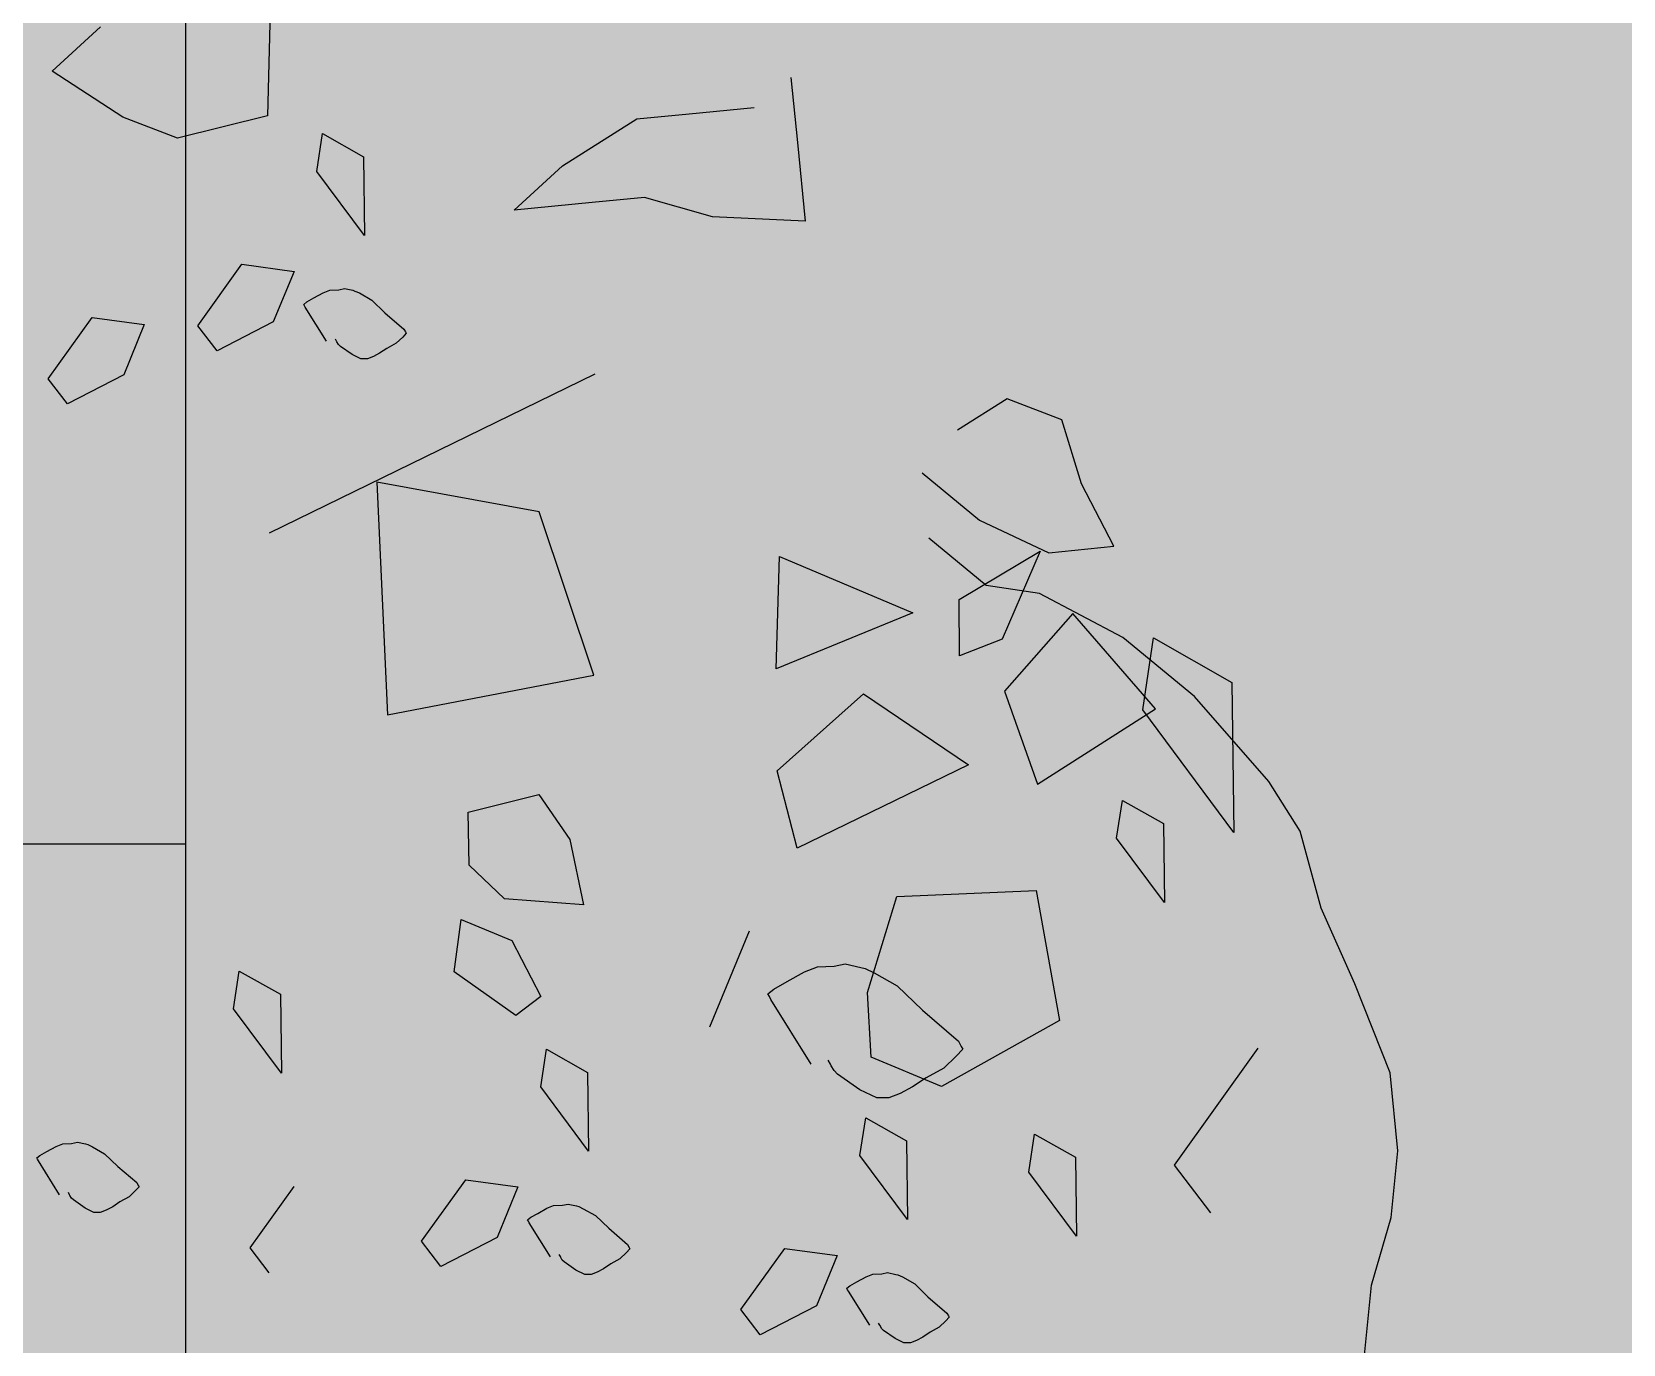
# Model space of a CAD drawing. Header units: metres. Extents: x 71066629 to 71645179, y 84793221 to 85208804.
# Drawn here: x 71320409 to 71323074, y 85036159 to 85038357 of the extents above; entities that cross this region are included whole.
import ezdxf

# ---------------------------------------------------------------- set-up
doc = ezdxf.new("R2010")
doc.units = ezdxf.units.M
doc.header["$LTSCALE"] = 1000
for name, pattern in [('DASH', [0.35, 0.25, -0.1]), ('DASHED', [19.049999999999997, 12.7, -6.35]), ('DASHEDX2', [1.5, 1, -0.5])]:
    doc.linetypes.add(name, pattern=pattern)
for name, color, linetype in [('A_N_DIM_LEAD', 3, 'Continuous'), ('A_SITEP_PLANT', 85, 'Continuous'), ('G-FRIE-FLWL', 6, 'Continuous'), ('G-PLTG', 105, 'Continuous'), ('G-SITE-开放', 1, 'DASHEDX2'), ('G_N_GUIDES', 3, 'DASH')]:
    doc.layers.add(name, color=color, linetype=linetype)

# ---------------------------------------------------------------- blocks, each defined once
blk = doc.blocks.new('A$C237376EB')
at = {"layer": 'G-SITE-开放', "linetype": 'DASHED', "ltscale": 20}
blk.add_lwpolyline([(743.3579448104138, 607.9323969456746), (743.3579448104138, 741.1690490908804)], dxfattribs=at)
blk = doc.blocks.new('A$C1F6C256B')
at = {"layer": 'A_SITEP_PLANT'}
for p, q in [((3676.647117171495, 3840.242052779504), (3683.067508242384, 3882.760826044134)), ((3676.647117171495, 3840.242052779504), (3683.067508242384, 3882.760826044134)), ((3683.067508242384, 3882.760826044134), (3728.858480652038, 3856.531667099189)), ((3683.067508242384, 3882.760826044134), (3728.858480652038, 3856.531667099189)), ((3728.858480652038, 3856.531667099189), (3730.039244128624, 3768.834022047376)), ((3728.858480652038, 3856.531667099189), (3730.039244128624, 3768.834022047376)), ((3730.039244128624, 3768.834022047376), (3676.647117171495, 3840.242052779504)), ((3730.039244128624, 3768.834022047376), (3676.647117171495, 3840.242052779504)), ((3543.735241796763, 3668.06887661462), (3592.800571182161, 3736.655871865572)), ((3543.735241796763, 3668.06887661462), (3592.800571182161, 3736.655871865572)), ((3592.800571182161, 3736.655871865572), (3651.154329591547, 3728.662211127172)), ((3592.800571182161, 3736.655871865572), (3651.154329591547, 3728.662211127172)), ((3651.154329591547, 3728.662211127172), (3627.988911491819, 3672.350451548526)), ((3651.154329591547, 3728.662211127172), (3627.988911491819, 3672.350451548526)), ((3376.791596968193, 3608.877789523598), (3425.877094269672, 3677.26074977449)), ((3376.791596968193, 3608.877789523598), (3425.877094269672, 3677.26074977449)), ((3425.877094269672, 3677.26074977449), (3484.011046650005, 3669.451392635732)), ((3425.877094269672, 3677.26074977449), (3484.011046650005, 3669.451392635732)), ((3484.011046650005, 3669.451392635732), (3460.946235531825, 3613.146024746093)), ((3484.011046650005, 3669.451392635732), (3460.946235531825, 3613.146024746093)), ((3565.220853479754, 3640.044829871826), (3543.735241796763, 3668.06887661462)), ((3565.220853479754, 3640.044829871826), (3543.735241796763, 3668.06887661462)), ((3627.988911491819, 3672.350451548526), (3565.220853479754, 3640.044829871826)), ((3627.988911491819, 3672.350451548526), (3565.220853479754, 3640.044829871826)), ((3398.077570538211, 3580.834010950697), (3376.791596968193, 3608.877789523598)), ((3398.077570538211, 3580.834010950697), (3376.791596968193, 3608.877789523598)), ((3460.946235531825, 3613.146024746093), (3398.077570538211, 3580.834010950697)), ((3460.946235531825, 3613.146024746093), (3398.077570538211, 3580.834010950697)), ((3987.215220239072, 3613.925155365432), (3623.398998117889, 3436.520029517822)), ((3987.215220239072, 3613.925155365432), (3623.398998117889, 3436.520029517822)), ((3924.729818269319, 3460.296242654207), (3743.5882479063, 3493.583384758182)), ((3924.729818269319, 3460.296242654207), (3743.5882479063, 3493.583384758182)), ((3743.5882479063, 3493.583384758182), (3755.430126029765, 3233.538010873453)), ((3743.5882479063, 3493.583384758182), (3755.430126029765, 3233.538010873453)), ((3985.748456006753, 3277.953209433908), (3924.729818269319, 3460.296242654207)), ((3985.748456006753, 3277.953209433908), (3924.729818269319, 3460.296242654207)), ((4393.786846696166, 3362.593673286494), (4484.368612030288, 3416.464465684345)), ((4393.786846696166, 3362.593673286494), (4484.368612030288, 3416.464465684345)), ((4484.368612030288, 3416.464465684345), (4441.980624774646, 3318.190866854013)), ((4484.368612030288, 3416.464465684345), (4441.980624774646, 3318.190866854013)), ((4189.516074828163, 3284.943092494301), (4193.38706245186, 3410.569756531389)), ((4189.516074828163, 3284.943092494301), (4193.38706245186, 3410.569756531389)), ((4193.38706245186, 3410.569756531389), (4341.957863889053, 3347.556710283621)), ((4193.38706245186, 3410.569756531389), (4341.957863889053, 3347.556710283621)), ((4394.154350628436, 3299.503552627197), (4393.786846696166, 3362.593673286494)), ((4394.154350628436, 3299.503552627197), (4393.786846696166, 3362.593673286494)), ((4341.957863889053, 3347.556710283621), (4189.516074828163, 3284.943092494301)), ((4341.957863889053, 3347.556710283621), (4189.516074828163, 3284.943092494301)), ((4520.912377680594, 3346.630781984073), (4444.378758672916, 3260.153777904809)), ((4520.912377680594, 3346.630781984073), (4444.378758672916, 3260.153777904809)), ((4612.953436528507, 3240.398207042541), (4520.912377680594, 3346.630781984073)), ((4612.953436528507, 3240.398207042541), (4520.912377680594, 3346.630781984073)), ((4441.980624774646, 3318.190866854013), (4394.154350628436, 3299.503552627197)), ((4441.980624774646, 3318.190866854013), (4394.154350628436, 3299.503552627197)), ((4598.876522733772, 3239.265046804096), (4610.990370322135, 3319.470434153569)), ((4598.876522733772, 3239.265046804096), (4610.990370322135, 3319.470434153569)), ((4610.990370322135, 3319.470434153569), (4698.362813447602, 3269.910781321436)), ((4610.990370322135, 3319.470434153569), (4698.362813447602, 3269.910781321436)), ((3755.430126029765, 3233.538010873453), (3985.748456006753, 3277.953209433908)), ((3755.430126029765, 3233.538010873453), (3985.748456006753, 3277.953209433908)), ((4698.362813447602, 3269.910781321436), (4700.460344181745, 3102.466999175143)), ((4698.362813447602, 3269.910781321436), (4700.460344181745, 3102.466999175143)), ((4190.627837244596, 3171.339414262038), (4286.856105918356, 3257.130825091153)), ((4190.627837244596, 3171.339414262038), (4286.856105918356, 3257.130825091153)), ((4286.856105918356, 3257.130825091153), (4404.253132207494, 3177.886287040543)), ((4286.856105918356, 3257.130825091153), (4404.253132207494, 3177.886287040543)), ((4444.378758672916, 3260.153777904809), (4481.363748030213, 3156.170065337152)), ((4444.378758672916, 3260.153777904809), (4481.363748030213, 3156.170065337152)), ((4481.363748030213, 3156.170065337152), (4612.953436528507, 3240.398207042541)), ((4481.363748030213, 3156.170065337152), (4612.953436528507, 3240.398207042541)), ((4700.460344181745, 3102.466999175143), (4598.876522733772, 3239.265046804096)), ((4700.460344181745, 3102.466999175143), (4598.876522733772, 3239.265046804096)), ((4213.148129829147, 3084.742117496004), (4190.627837244596, 3171.339414262038)), ((4213.148129829147, 3084.742117496004), (4190.627837244596, 3171.339414262038)), ((4404.253132207494, 3177.886287040543), (4213.148129829147, 3084.742117496004)), ((4404.253132207494, 3177.886287040543), (4213.148129829147, 3084.742117496004)), ((3845.565700256673, 3125.092336851987), (3924.347263596545, 3144.818029069836)), ((3845.565700256673, 3125.092336851987), (3924.347263596545, 3144.818029069836)), ((3924.347263596545, 3144.818029069836), (3959.050420191139, 3094.630894923263)), ((3924.347263596545, 3144.818029069836), (3959.050420191139, 3094.630894923263)), ((4569.670935909089, 3095.900002295792), (4576.211404403148, 3138.228167540045)), ((4569.670935909089, 3095.900002295792), (4576.211404403148, 3138.228167540045)), ((4576.211404403148, 3138.228167540045), (4621.861599512049, 3112.390047460765)), ((4576.211404403148, 3138.228167540045), (4621.861599512049, 3112.390047460765)), ((3846.579396823014, 3065.707108082453), (3845.565700256673, 3125.092336851987)), ((3846.579396823014, 3065.707108082453), (3845.565700256673, 3125.092336851987)), ((4621.861599512049, 3112.390047460765), (4623.082533307897, 3024.29497190789)), ((4621.861599512049, 3112.390047460765), (4623.082533307897, 3024.29497190789)), ((3959.050420191139, 3094.630894923263), (3974.454607019259, 3021.691861616651)), ((3959.050420191139, 3094.630894923263), (3974.454607019259, 3021.691861616651)), ((4623.082533307897, 3024.29497190789), (4569.670935909089, 3095.900002295792)), ((4623.082533307897, 3024.29497190789), (4569.670935909089, 3095.900002295792)), ((3886.186027682154, 3028.345028823678), (3846.579396823014, 3065.707108082453)), ((3886.186027682154, 3028.345028823678), (3846.579396823014, 3065.707108082453)), ((3974.454607019259, 3021.691861616651), (3886.186027682154, 3028.345028823678)), ((3974.454607019259, 3021.691861616651), (3886.186027682154, 3028.345028823678)), ((4291.501143241185, 2923.535918076523), (4324.3830420085, 3030.986659166461)), ((4291.501143241185, 2923.535918076523), (4324.3830420085, 3030.986659166461)), ((4324.3830420085, 3030.986659166461), (4479.925873729109, 3037.660979551729)), ((4324.3830420085, 3030.986659166461), (4479.925873729109, 3037.660979551729)), ((4479.925873729109, 3037.660979551729), (4505.905463575036, 2892.524051345245)), ((4479.925873729109, 3037.660979551729), (4505.905463575036, 2892.524051345245)), ((3830.093732727051, 2946.925571198546), (3837.893972075428, 3005.160749978211)), ((3830.093732727051, 2946.925571198546), (3837.893972075428, 3005.160749978211)), ((3837.893972075428, 3005.160749978211), (3894.326602252608, 2981.805690978916)), ((3837.893972075428, 3005.160749978211), (3894.326602252608, 2981.805690978916)), ((4159.35014241375, 2992.115682566306), (4115.225535127043, 2884.855187680747)), ((4159.35014241375, 2992.115682566306), (4115.225535127043, 2884.855187680747)), ((3894.326602252608, 2981.805690978916), (3926.612405448745, 2919.238149724028)), ((3894.326602252608, 2981.805690978916), (3926.612405448745, 2919.238149724028)), ((3583.690637459222, 2905.577527471469), (3590.050408522773, 2947.685355638299)), ((3583.690637459222, 2905.577527471469), (3590.050408522773, 2947.685355638299)), ((3590.050408522773, 2947.685355638299), (3635.920940547949, 2921.666537336103)), ((3590.050408522773, 2947.685355638299), (3635.920940547949, 2921.666537336103)), ((3898.678089010529, 2897.859980988695), (3830.093732727051, 2946.925571198546)), ((3898.678089010529, 2897.859980988695), (3830.093732727051, 2946.925571198546)), ((3635.920940547949, 2921.666537336103), (3637.022143603303, 2833.758552420244)), ((3635.920940547949, 2921.666537336103), (3637.022143603303, 2833.758552420244)), ((3926.612405448745, 2919.238149724028), (3898.678089010529, 2897.859980988695)), ((3926.612405448745, 2919.238149724028), (3898.678089010529, 2897.859980988695)), ((4295.686594569997, 2851.51279931271), (4291.501143241185, 2923.535918076523)), ((4295.686594569997, 2851.51279931271), (4291.501143241185, 2923.535918076523)), ((3637.022143603303, 2833.758552420244), (3583.690637459222, 2905.577527471469)), ((3637.022143603303, 2833.758552420244), (3583.690637459222, 2905.577527471469)), ((4505.905463575036, 2892.524051345245), (4374.188213990477, 2818.80496811535)), ((4505.905463575036, 2892.524051345245), (4374.188213990477, 2818.80496811535)), ((4634.137737555837, 2731.110004906368), (4727.633258193266, 2861.369960371521)), ((4634.137737555837, 2731.110004906368), (4727.633258193266, 2861.369960371521)), ((3926.576528178179, 2818.269945717911), (3933.035677109554, 2860.387597488385)), ((3926.576528178179, 2818.269945717911), (3933.035677109554, 2860.387597488385)), ((3933.035677109554, 2860.387597488385), (3978.686751936912, 2834.549564113287)), ((3933.035677109554, 2860.387597488385), (3978.686751936912, 2834.549564113287)), ((4374.188213990477, 2818.80496811535), (4295.686594569997, 2851.51279931271)), ((4374.188213990477, 2818.80496811535), (4295.686594569997, 2851.51279931271)), ((3978.686751936912, 2834.549564113287), (3979.888215022511, 2746.651487638825)), ((3978.686751936912, 2834.549564113287), (3979.888215022511, 2746.651487638825)), ((3979.888215022511, 2746.651487638825), (3926.576528178179, 2818.269945717911)), ((3979.888215022511, 2746.651487638825), (3926.576528178179, 2818.269945717911)), ((4282.958327366272, 2741.80557021196), (4289.517734662804, 2783.933132155973)), ((4282.958327366272, 2741.80557021196), (4289.517734662804, 2783.933132155973)), ((4289.517734662804, 2783.933132155973), (4335.168810349598, 2758.095099707338)), ((4289.517734662804, 2783.933132155973), (4335.168810349598, 2758.095099707338)), ((4335.168810349598, 2758.095099707338), (4336.350452953775, 2670.397541211976)), ((4335.168810349598, 2758.095099707338), (4336.350452953775, 2670.397541211976)), ((4471.650302830501, 2723.224915841827), (4478.090513738221, 2765.543171933066)), ((4471.650302830501, 2723.224915841827), (4478.090513738221, 2765.543171933066)), ((4478.090513738221, 2765.543171933066), (4523.84096801799, 2739.714961946622)), ((4478.090513738221, 2765.543171933066), (4523.84096801799, 2739.714961946622)), ((4336.350452953775, 2670.397541211976), (4282.958327366272, 2741.80557021196)), ((4336.350452953775, 2670.397541211976), (4282.958327366272, 2741.80557021196)), ((4523.84096801799, 2739.714961946622), (4524.942171422474, 2651.806975446292)), ((4523.84096801799, 2739.714961946622), (4524.942171422474, 2651.806975446292)), ((4524.942171422474, 2651.806975446292), (4471.650302830501, 2723.224915841827)), ((4524.942171422474, 2651.806975446292), (4471.650302830501, 2723.224915841827)), ((4674.682449771324, 2677.693282839231), (4634.137737555837, 2731.110004906368)), ((4674.682449771324, 2677.693282839231), (4634.137737555837, 2731.110004906368)), ((3602.202776296937, 2638.79613033752), (3651.28792406898, 2707.182606387389)), ((3602.202776296937, 2638.79613033752), (3651.28792406898, 2707.182606387389)), ((3793.663773460954, 2646.096683077049), (3842.849179168465, 2714.493069434888)), ((3793.663773460954, 2646.096683077049), (3842.849179168465, 2714.493069434888)), ((3842.849179168465, 2714.493069434888), (3900.982601816359, 2706.680108423199)), ((3842.849179168465, 2714.493069434888), (3900.982601816359, 2706.680108423199)), ((3900.982601816359, 2706.680108423199), (3877.817183689738, 2650.368348052376)), ((3900.982601816359, 2706.680108423199), (3877.817183689738, 2650.368348052376)), ((3877.817183689738, 2650.368348052376), (3815.068944144878, 2617.862208839535)), ((3877.817183689738, 2650.368348052376), (3815.068944144878, 2617.862208839535)), ((3623.488749007578, 2610.752350462048), (3602.202776296937, 2638.79613033752)), ((3623.488749007578, 2610.752350462048), (3602.202776296937, 2638.79613033752)), ((3815.068944144878, 2617.862208839535), (3793.663773460954, 2646.096683077049)), ((3815.068944144878, 2617.862208839535), (3793.663773460954, 2646.096683077049)), ((4150.246089325694, 2569.652127689886), (4199.331237607985, 2638.03860416956)), ((4150.246089325694, 2569.652127689886), (4199.331237607985, 2638.03860416956)), ((4199.331237607985, 2638.03860416956), (4257.464659235324, 2630.225643090671)), ((4199.331237607985, 2638.03860416956), (4257.464659235324, 2630.225643090671)), ((4257.464659235324, 2630.225643090671), (4234.399500145344, 2573.923791939975)), ((4257.464659235324, 2630.225643090671), (4234.399500145344, 2573.923791939975)), ((4171.532063620863, 2541.608348740992), (4150.246089325694, 2569.652127689886)), ((4171.532063620863, 2541.608348740992), (4150.246089325694, 2569.652127689886)), ((4234.399500145344, 2573.923791939975), (4171.532063620863, 2541.608348740992)), ((4234.399500145344, 2573.923791939975), (4171.532063620863, 2541.608348740992))]:
    blk.add_line(p, q, dxfattribs=at)
for points in [[(3460.002922233602, 4048.138985823287), (3563.438180313387, 4043.592307341867), (3624.621729446342, 4020.301870511816), (3621.619638509932, 3902.245608329831), (3520.970325265836, 3877.527412246389), (3459.872492746508, 3901.028797445033), (3381.170067557367, 3952.129696647287), (3435.164379937574, 4001.576093070325)], [(3460.002922233602, 4048.138985823287), (3563.438180313387, 4043.592307341867), (3624.621729446342, 4020.301870511816), (3621.619638509932, 3902.245608329831), (3520.970325265836, 3877.527412246389), (3459.872492746508, 3901.028797445033), (3381.170067557367, 3952.129696647287), (3435.164379937574, 4001.576093070325)], [(4205.966149303829, 3945.231723447097), (4213.155386128637, 3872.494890274655), (4221.810182084795, 3784.930317861523), (4118.269388429529, 3789.466565301031), (4042.556943440228, 3811.322756460489), (3984.252091471048, 3805.559962431318), (3896.889795375871, 3796.925159302657), (3950.857426837436, 3846.56961884987), (4033.902147556306, 3898.887328882702), (4092.214035240526, 3904.650818311929), (4165.047609308443, 3911.849616895081)], [(4205.966149303829, 3945.231723447097), (4213.155386128637, 3872.494890274655), (4221.810182084795, 3784.930317861523), (4118.269388429529, 3789.466565301031), (4042.556943440228, 3811.322756460489), (3984.252091471048, 3805.559962431318), (3896.889795375871, 3796.925159302657), (3950.857426837436, 3846.56961884987), (4033.902147556306, 3898.887328882702), (4092.214035240526, 3904.650818311929), (4165.047609308443, 3911.849616895081)], [(3687.469857266638, 3650.912945148651), (3663.710101688106, 3688.630007404165), (3662.831147051475, 3690.361867446627), (3662.071043087926, 3691.90655030738), (3665.521558787616, 3694.876236399694), (3673.399696665059, 3699.097001781513), (3683.563719346013, 3704.7550077177), (3691.160963223549, 3707.729599526559), (3701.038740452786, 3708.09848025121), (3707.371626476059, 3709.53432184874), (3716.665873966936, 3707.621839285013), (3718.968901934975, 3706.837086531916), (3724.33587831544, 3704.738912801899), (3737.871008245857, 3696.76635150917), (3752.741460428049, 3682.453633123136), (3773.857311562519, 3664.307276282198), (3775.456732238934, 3661.431768257375), (3776.336034391017, 3659.696390465455), (3772.504897805513, 3655.474226055318), (3765.203774145513, 3648.479375444062), (3754.939492729376, 3642.811460026569), (3746.778885807435, 3637.351469656074), (3739.762211454392, 3633.624355451204), (3733.046945455077, 3630.935861598089), (3725.754317506333, 3631.024970840575), (3716.062526993919, 3635.935305927502), (3702.929943661322, 3644.956484120892), (3700.908505084517, 3646.980374768551), (3699.068581426342, 3650.240616611933), (3698.708348262357, 3650.812440553389), (3697.47004025965, 3653.116211488465)], [(3687.469857266638, 3650.912945148651), (3663.710101688106, 3688.630007404165), (3662.831147051475, 3690.361867446627), (3662.071043087926, 3691.90655030738), (3665.521558787616, 3694.876236399694), (3673.399696665059, 3699.097001781513), (3683.563719346013, 3704.7550077177), (3691.160963223549, 3707.729599526559), (3701.038740452786, 3708.09848025121), (3707.371626476059, 3709.53432184874), (3716.665873966936, 3707.621839285013), (3718.968901934975, 3706.837086531916), (3724.33587831544, 3704.738912801899), (3737.871008245857, 3696.76635150917), (3752.741460428049, 3682.453633123136), (3773.857311562519, 3664.307276282198), (3775.456732238934, 3661.431768257375), (3776.336034391017, 3659.696390465455), (3772.504897805513, 3655.474226055318), (3765.203774145513, 3648.479375444062), (3754.939492729376, 3642.811460026569), (3746.778885807435, 3637.351469656074), (3739.762211454392, 3633.624355451204), (3733.046945455077, 3630.935861598089), (3725.754317506333, 3631.024970840575), (3716.062526993919, 3635.935305927502), (3702.929943661322, 3644.956484120892), (3700.908505084517, 3646.980374768551), (3699.068581426342, 3650.240616611933), (3698.708348262357, 3650.812440553389), (3697.47004025965, 3653.116211488465)], [(4352.596285146312, 3503.662493430165), (4416.671314617968, 3451.117612987407), (4493.822464062192, 3414.633504666737), (4566.656038130284, 3421.83230324107), (4530.310857391334, 3491.687391689804), (4508.580115364632, 3563.18943313355), (4447.396566231793, 3586.479869972332), (4391.956339924538, 3551.662454266509)], [(4352.596285146312, 3503.662493430165), (4416.671314617968, 3451.117612987407), (4493.822464062192, 3414.633504666737), (4566.656038130284, 3421.83230324107), (4530.310857391334, 3491.687391689804), (4508.580115364632, 3563.18943313355), (4447.396566231793, 3586.479869972332), (4391.956339924538, 3551.662454266509)], [(4723.88659025688, 1980.566087893822), (4760.374809828878, 2057.621733800508), (4782.321871713852, 2133.439070229302), (4815.918610946392, 2239.74915988362), (4839.311413072923, 2300.93927446974), (4840.973299270787, 2433.633189518412), (4846.86000866082, 2522.432553750114), (4854.179674900603, 2596.805908875132), (4876.14638198982, 2672.424486834148), (4883.564721919829, 2746.80581871781), (4874.929571023968, 2834.171632588841), (4835.692910018377, 2933.281164731306), (4797.882170291967, 3017.96399251098), (4774.725506986142, 3103.892738380178), (4739.806247454719, 3159.32112246615), (4656.786420791526, 3254.103169715439), (4576.736755294027, 3319.841026393289), (4483.532462754694, 3369.306098907138), (4423.88037033251, 3378.180262335693), (4359.805167030892, 3430.726901716116)], [(4723.88659025688, 1980.566087893822), (4760.374809828878, 2057.621733800508), (4782.321871713852, 2133.439070229302), (4815.918610946392, 2239.74915988362), (4839.311413072923, 2300.93927446974), (4840.973299270787, 2433.633189518412), (4846.86000866082, 2522.432553750114), (4854.179674900603, 2596.805908875132), (4876.14638198982, 2672.424486834148), (4883.564721919829, 2746.80581871781), (4874.929571023968, 2834.171632588841), (4835.692910018377, 2933.281164731306), (4797.882170291967, 3017.96399251098), (4774.725506986142, 3103.892738380178), (4739.806247454719, 3159.32112246615), (4656.786420791526, 3254.103169715439), (4576.736755294027, 3319.841026393289), (4483.532462754694, 3369.306098907138), (4423.88037033251, 3378.180262335693), (4359.805167030892, 3430.726901716116)], [(4228.751295696129, 2843.658777175122), (4183.650174280803, 2915.895078633039), (4181.973637749034, 2919.200394698186), (4180.145557751472, 2922.105062963674), (4186.945012734388, 2927.398379271966), (4201.722270388855, 2935.800995400292), (4221.273282599752, 2946.597024743503), (4235.553254230239, 2952.244038765231), (4254.368068020791, 2952.946668588294), (4266.623352127674, 2955.700645754026), (4284.171787006373, 2951.656843106844), (4288.902694624325, 2950.581764436269), (4298.819069317484, 2945.783616420289), (4324.562519040948, 2930.979723454337), (4352.849439348385, 2904.099340857181), (4393.070108216896, 2869.53485151651), (4396.193799658911, 2863.29398297469), (4397.830910661491, 2860.370439453516), (4390.494081830489, 2852.70999416511), (4376.587179782335, 2839.386468989367), (4357.036167570855, 2828.590439646272), (4341.683123371564, 2818.209333247825), (4328.12706027145, 2811.09119271388), (4315.33607758634, 2805.970252088067), (4301.827295665571, 2806.177734466037), (4283.022554573545, 2815.111065237958), (4258.161328722432, 2832.69507494141), (4254.1216757652, 2836.531395345635), (4250.881853841536, 2841.996213295235), (4250.121870032861, 2843.849443470623), (4247.570543655136, 2848.218537790934)], [(4228.751295696129, 2843.658777175122), (4183.650174280803, 2915.895078633039), (4181.973637749034, 2919.200394698186), (4180.145557751472, 2922.105062963674), (4186.945012734388, 2927.398379271966), (4201.722270388855, 2935.800995400292), (4221.273282599752, 2946.597024743503), (4235.553254230239, 2952.244038765231), (4254.368068020791, 2952.946668588294), (4266.623352127674, 2955.700645754026), (4284.171787006373, 2951.656843106844), (4288.902694624325, 2950.581764436269), (4298.819069317484, 2945.783616420289), (4324.562519040948, 2930.979723454337), (4352.849439348385, 2904.099340857181), (4393.070108216896, 2869.53485151651), (4396.193799658911, 2863.29398297469), (4397.830910661491, 2860.370439453516), (4390.494081830489, 2852.70999416511), (4376.587179782335, 2839.386468989367), (4357.036167570855, 2828.590439646272), (4341.683123371564, 2818.209333247825), (4328.12706027145, 2811.09119271388), (4315.33607758634, 2805.970252088067), (4301.827295665571, 2806.177734466037), (4283.022554573545, 2815.111065237958), (4258.161328722432, 2832.69507494141), (4254.1216757652, 2836.531395345635), (4250.881853841536, 2841.996213295235), (4250.121870032861, 2843.849443470623), (4247.570543655136, 2848.218537790934)], [(3389.374893132946, 2697.884236854501), (3365.696804352163, 2735.808295245079), (3364.816622763115, 2737.54358604108), (3363.856880694046, 2739.068537016341), (3367.426594510092, 2741.847528087645), (3375.184654834098, 2746.258901494788), (3385.44893625041, 2751.926816903084), (3392.945921320585, 2754.891499230667), (3402.823698549648, 2755.260379883228), (3409.257722817361, 2756.706217957952), (3418.470651025767, 2754.583221509936), (3420.95437757438, 2754.018805198226), (3426.160474336823, 2751.499777475052), (3439.675785376283, 2743.727733671083), (3454.526418525085, 2729.615532827505), (3475.642269803968, 2711.469175923761), (3477.282207697222, 2708.192719998187), (3478.14169095899, 2706.657859541854), (3474.289855902549, 2702.636125831399), (3466.988732242491, 2695.641275148402), (3456.724450826354, 2689.973359731172), (3448.664102639596, 2684.523278904497), (3441.547169551486, 2680.786255083338), (3434.831903552054, 2678.09776130243), (3427.739793145796, 2678.206689497805), (3417.86730405275, 2682.896688224282), (3404.815160493541, 2692.128293297457), (3402.694342691277, 2694.142361468694), (3400.993436182966, 2697.011390900996), (3400.594444604125, 2697.984336806636), (3399.254998356628, 2700.278111192805)], [(3389.374893132946, 2697.884236854501), (3365.696804352163, 2735.808295245079), (3364.816622763115, 2737.54358604108), (3363.856880694046, 2739.068537016341), (3367.426594510092, 2741.847528087645), (3375.184654834098, 2746.258901494788), (3385.44893625041, 2751.926816903084), (3392.945921320585, 2754.891499230667), (3402.823698549648, 2755.260379883228), (3409.257722817361, 2756.706217957952), (3418.470651025767, 2754.583221509936), (3420.95437757438, 2754.018805198226), (3426.160474336823, 2751.499777475052), (3439.675785376283, 2743.727733671083), (3454.526418525085, 2729.615532827505), (3475.642269803968, 2711.469175923761), (3477.282207697222, 2708.192719998187), (3478.14169095899, 2706.657859541854), (3474.289855902549, 2702.636125831399), (3466.988732242491, 2695.641275148402), (3456.724450826354, 2689.973359731172), (3448.664102639596, 2684.523278904497), (3441.547169551486, 2680.786255083338), (3434.831903552054, 2678.09776130243), (3427.739793145796, 2678.206689497805), (3417.86730405275, 2682.896688224282), (3404.815160493541, 2692.128293297457), (3402.694342691277, 2694.142361468694), (3400.993436182966, 2697.011390900996), (3400.594444604125, 2697.984336806636), (3399.254998356628, 2700.278111192805)], [(3937.418207237264, 2628.740234098601), (3913.740118528658, 2666.664292353933), (3912.85993686755, 2668.399583285063), (3911.900194798363, 2669.92453411626), (3915.469908758241, 2672.703525205579), (3923.227968938416, 2677.114898666565), (3933.492250426905, 2682.782814084174), (3940.989235424844, 2685.74749640291), (3950.867012797913, 2686.116377073136), (3957.301036921679, 2687.562215129845), (3966.513965202321, 2685.439218762855), (3968.997691678698, 2684.874802442326), (3974.203788441257, 2682.355774719035), (3987.719099480717, 2674.583730914834), (4002.569732629519, 2660.471529999282), (4023.685583908402, 2642.325173167395), (4025.325521873718, 2639.048717107275), (4026.18500506354, 2637.513856785983), (4022.333170006983, 2633.492123003409), (4015.032046346809, 2626.497272248322), (4004.767764930672, 2620.829356830975), (3996.70741674403, 2615.3792760043), (3989.590483655804, 2611.64225225558), (3982.875217800203, 2608.953758411197), (3975.783107250114, 2609.062686598074), (3965.910618157184, 2613.752685324202), (3952.858474597917, 2622.984290397377), (3950.73765679542, 2624.998358649638), (3949.036750287283, 2627.867388072889), (3948.637758780795, 2628.840333906672), (3947.298312532599, 2631.134108445753)], [(3937.418207237264, 2628.740234098601), (3913.740118528658, 2666.664292353933), (3912.85993686755, 2668.399583285063), (3911.900194798363, 2669.92453411626), (3915.469908758241, 2672.703525205579), (3923.227968938416, 2677.114898666565), (3933.492250426905, 2682.782814084174), (3940.989235424844, 2685.74749640291), (3950.867012797913, 2686.116377073136), (3957.301036921679, 2687.562215129845), (3966.513965202321, 2685.439218762855), (3968.997691678698, 2684.874802442326), (3974.203788441257, 2682.355774719035), (3987.719099480717, 2674.583730914834), (4002.569732629519, 2660.471529999282), (4023.685583908402, 2642.325173167395), (4025.325521873718, 2639.048717107275), (4026.18500506354, 2637.513856785983), (4022.333170006983, 2633.492123003409), (4015.032046346809, 2626.497272248322), (4004.767764930672, 2620.829356830975), (3996.70741674403, 2615.3792760043), (3989.590483655804, 2611.64225225558), (3982.875217800203, 2608.953758411197), (3975.783107250114, 2609.062686598074), (3965.910618157184, 2613.752685324202), (3952.858474597917, 2622.984290397377), (3950.73765679542, 2624.998358649638), (3949.036750287283, 2627.867388072889), (3948.637758780795, 2628.840333906672), (3947.298312532599, 2631.134108445753)], [(4294.000523605675, 2552.295678313123), (4270.221828502603, 2590.21334497162), (4269.241735765594, 2591.935208555427), (4268.382252431591, 2593.470069002651), (4271.851707511873, 2596.239150601992), (4279.710026571818, 2600.660433409008), (4289.975187497097, 2606.3284357503), (4297.471293057548, 2609.293031208246), (4307.349070286728, 2609.661911869654), (4313.783094554907, 2611.10774986344), (4323.096281570732, 2608.994662968325), (4325.479749311344, 2608.420337103715), (4330.766285847116, 2606.111736484978), (4344.181338224211, 2598.329783137044), (4359.051790262747, 2584.017064741725), (4380.167641469277, 2565.870707900875), (4381.907838242128, 2562.60416139377), (4382.64724373474, 2561.259909079818), (4378.815227639629, 2557.03765781768), (4371.514103979454, 2550.042807062622), (4361.350081299082, 2544.384801117354), (4353.189474377315, 2538.924810890545), (4346.07254128909, 2535.187787061062), (4339.358154798625, 2532.499380140565), (4332.164906148275, 2532.598312003305), (4322.392675790412, 2537.298220129771), (4309.340532231203, 2546.529825274571), (4307.219714428822, 2548.543893455237), (4305.579428803409, 2551.823867255705), (4305.119816341845, 2552.385868712154), (4303.780370021996, 2554.679643242271)], [(4294.000523605675, 2552.295678313123), (4270.221828502603, 2590.21334497162), (4269.241735765594, 2591.935208555427), (4268.382252431591, 2593.470069002651), (4271.851707511873, 2596.239150601992), (4279.710026571818, 2600.660433409008), (4289.975187497097, 2606.3284357503), (4297.471293057548, 2609.293031208246), (4307.349070286728, 2609.661911869654), (4313.783094554907, 2611.10774986344), (4323.096281570732, 2608.994662968325), (4325.479749311344, 2608.420337103715), (4330.766285847116, 2606.111736484978), (4344.181338224211, 2598.329783137044), (4359.051790262747, 2584.017064741725), (4380.167641469277, 2565.870707900875), (4381.907838242128, 2562.60416139377), (4382.64724373474, 2561.259909079818), (4378.815227639629, 2557.03765781768), (4371.514103979454, 2550.042807062622), (4361.350081299082, 2544.384801117354), (4353.189474377315, 2538.924810890545), (4346.07254128909, 2535.187787061062), (4339.358154798625, 2532.499380140565), (4332.164906148275, 2532.598312003305), (4322.392675790412, 2537.298220129771), (4309.340532231203, 2546.529825274571), (4307.219714428822, 2548.543893455237), (4305.579428803409, 2551.823867255705), (4305.119816341845, 2552.385868712154), (4303.780370021996, 2554.679643242271)]]:
    blk.add_lwpolyline(points, dxfattribs=at)
for points in [[(3543.735241577262, 3668.068879551342), (3543.735241577262, 3668.068879551342)], [(3543.735241577262, 3668.068879551342), (3543.735241577262, 3668.068879551342)], [(3376.791597027157, 3608.877793232445), (3376.791597027157, 3608.877793232445)], [(3376.791597027157, 3608.877793232445), (3376.791597027157, 3608.877793232445)], [(4634.137736842269, 2731.110007787589), (4634.137736842269, 2731.110007787589)], [(4634.137736842269, 2731.110007787589), (4634.137736842269, 2731.110007787589)], [(3602.202774778416, 2638.796132950782), (3602.202774778416, 2638.796132950782)], [(3602.202774778416, 2638.796132950782), (3602.202774778416, 2638.796132950782)], [(3793.663772514323, 2646.096685908618), (3793.663772514323, 2646.096685908618)], [(3793.663772514323, 2646.096685908618), (3793.663772514323, 2646.096685908618)], [(4150.246088882734, 2569.652130194881), (4150.246088882734, 2569.652130194881)], [(4150.246088882734, 2569.652130194881), (4150.246088882734, 2569.652130194881)]]:
    blk.add_lwpolyline(points, close=True, dxfattribs=at)

msp = doc.modelspace()

# ---------------------------------------------------------------- hatches: boundary and pattern name
at = {"layer": 'G-FRIE-FLWL'}
h = msp.add_hatch(dxfattribs=at)
h.set_pattern_fill('AR-HBONE', color=256, scale=1000, style=0)
h.set_pattern_definition([(45, (0, 0), (5.551115123125783e-14, 862.1045876226387), [1828.8, -609.6]), (135, (431.052, 431.052), (5.551115123125783e-14, 862.1045876226387), [1828.8, -609.6])])
edge = h.paths.add_edge_path()
edge.add_line((71320791.48423149, 85104859.34594029), (71320791.48423149, 85098859.352251))
edge.add_line((71320791.48423149, 85098859.352251), (71409191.48669386, 85098859.33353661))
edge.add_arc((71409191.48415345, 85086859.3325034), 12000.00103321698, 4.9332459752804425e-06, 89.99998787043887, ccw=False)
edge.add_line((71421191.48518667, 85086859.33353661), (71421191.4851866, 85029459.32375132))
edge.add_line((71421191.4851866, 85029459.32375132), (71427191.48518665, 85029459.32375132))
edge.add_line((71427191.48518665, 85029459.32375132), (71427191.48518667, 85086859.32976861))
edge.add_arc((71409191.48141867, 85086859.32976861), 18000.00376799703, 0, 89.99998080973377)
edge.add_line((71409191.48744747, 85104859.33353661), (71320791.48423149, 85104859.34594029))
at = {"layer": 'G-PLTG'}
h = msp.add_hatch(dxfattribs=at)
h.set_pattern_fill('CROSS', color=256, scale=500, style=0)
h.set_pattern_definition([(0, (0, 0), (793.75, 793.75), [396.875, -1190.625]), (90, (198.4375, -198.4375), (-793.75, 793.75), [396.875, -1190.625])])
h.paths.add_polyline_path([(71319266.16420974, 85061914.20373057), (71338259.79781386, 85064922.49975866), (71337581.37041855, 85069205.92175344), (71314395.56959212, 85065533.65166606), (71315881.2589365, 85056153.37831788), (71294500.83823174, 85052767.05234197), (71295617.83755454, 85045714.59619378), (71312696.30574921, 85048419.55982737), (71313572.33875631, 85042888.50511622), (71296493.87056583, 85040183.54148757), (71299649.65172836, 85020258.72341262), (71318608.1060342, 85020100.38491496), (71380689.756445, 85019539.15440606), (71377332.34291835, 85040737.02916977), (71356552.9134006, 85037445.89085911), (71358430.12698108, 85025593.63077186), (71331762.56001942, 85021369.90310389), (71328477.43625359, 85042111.35825635), (71322551.2879756, 85041172.74857809)])

# ---------------------------------------------------------------- linework, layer by layer
at = {"layer": 'A_N_DIM_LEAD'}
msp.add_line((71320666.62163167, 85036996.98398018), (71309481.31604248, 85036996.98398018), dxfattribs=at)
msp.add_line((71320666.62163167, 85036996.98398018), (71309481.31604248, 85036996.98398018), dxfattribs=at)
at = {"layer": 'A_N_DIM_LEAD', "const_width": 200}
msp.add_lwpolyline([(71320766.62163167, 85036996.98398018, 1), (71320566.62163167, 85036996.98398018, 1)], format="xyb", close=True, dxfattribs=at)
msp.add_lwpolyline([(71320766.62163167, 85036996.98398018, 1), (71320566.62163167, 85036996.98398018, 1)], format="xyb", close=True, dxfattribs=at)
at = {"layer": 'G-SITE-开放', "const_width": 300}
msp.add_lwpolyline([(71320666.62163167, 85153154.9815508), (71320666.62163167, 85020083.21220979)], dxfattribs=at)

# ---------------------------------------------------------------- block references
at = {"layer": 'A_SITEP_PLANT', "xscale": 1.5, "yscale": 1.5, "zscale": 1.5}
msp.add_blockref('A$C1F6C256B', (71315371.32815295, 85032362.76345685), dxfattribs=at)
at = {"layer": 'G_N_GUIDES', "xscale": 1000, "yscale": 1000, "zscale": 1000}
msp.add_blockref('A$C237376EB', (70577308.67682125, 84412150.79480837), dxfattribs=at)

doc.saveas('drawing.dxf')
